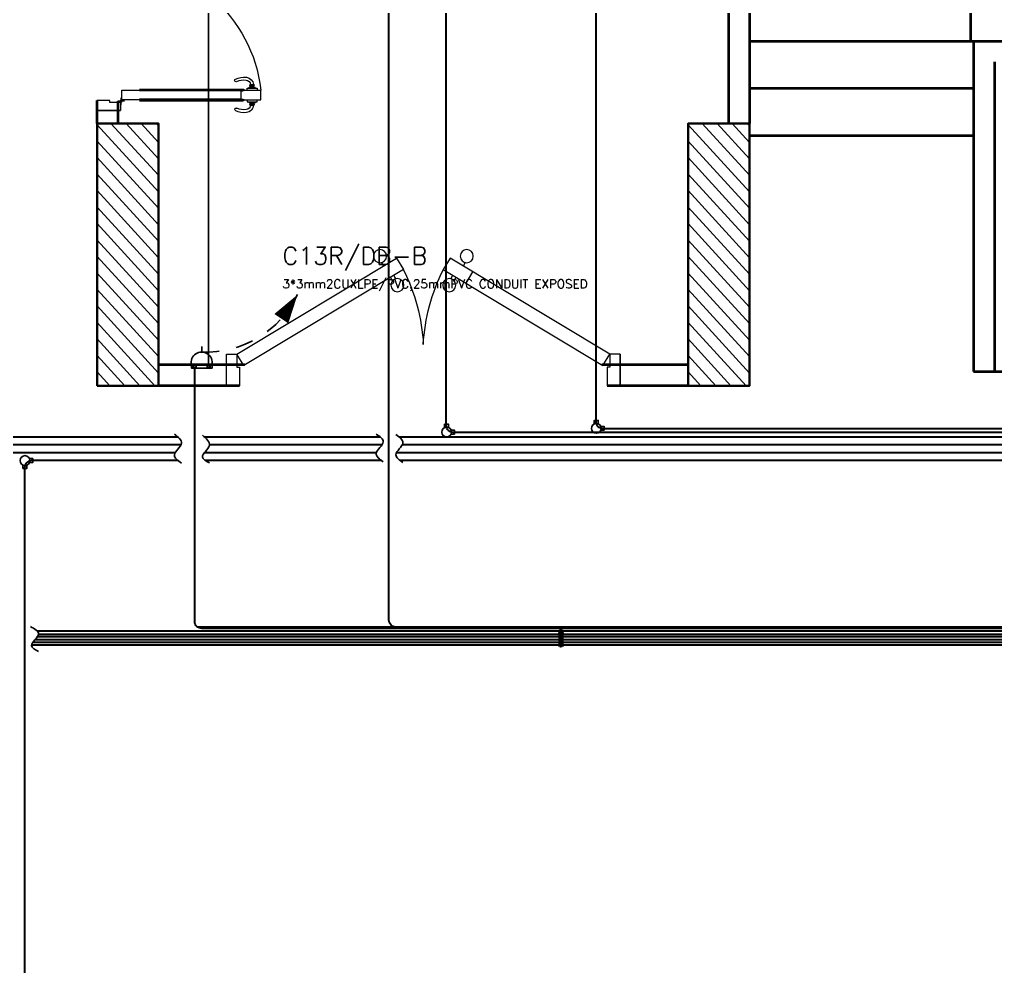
# Model space of a CAD drawing. Header units: inches. Extents: x 3955 to 4125, y 4886 to 4983.
# Drawn here: x 4024.25 to 4029.83, y 4928.14 to 4933.56 of the extents above; entities that cross this region are included whole.
import ezdxf

# ---------------------------------------------------------------- set-up
doc = ezdxf.new("R2010")
doc.units = ezdxf.units.IN
doc.header["$MEASUREMENT"] = 0
doc.linetypes.add('HIDDEN', pattern=[0.375, 0.25, -0.125])
doc.layers.get('0').update_dxf_attribs({"lineweight": 35})
for name, color, linetype, lineweight in [('Column(S)', 24, 'Continuous', 35), ('DOOR', 24, 'Continuous', 18), ('hatch col(S)', 45, 'Continuous', 15), ('Shop Drawing', 3, 'Continuous', 30), ('walls', 7, 'Continuous', 40)]:
    doc.layers.add(name, color=color, linetype=linetype, lineweight=lineweight)
for name, color, linetype in [('E-CUT', 30, 'Continuous'), ('E-LEADER', 30, 'Continuous'), ('E-POWER', 3, 'Continuous'), ('E-TEXT', 2, 'Continuous'), ('finish', 32, 'Continuous'), ('N Wiring', 255, 'Continuous'), ('WE - BOXES', 2, 'Continuous')]:
    doc.layers.add(name, color=color, linetype=linetype)
doc.styles.add('ELEC', font='romans.shx')

# ---------------------------------------------------------------- blocks, each defined once
blk = doc.blocks.new('A$C18813F01')
at = {"layer": 'DOOR'}
for p, q in [((0.7167, 2.181), (0.5968, 2.181)), ((0.5968, 2.181), (0.7168, 2.181)), ((0.5968, 2.181), (0.7168, 2.181)), ((0.5968, 2.131), (0.5968, 2.181)), ((0.7167, 2.181), (0.7167, 2.181)), ((0.7168, 2.181), (0.7168, 2.141)), ((0.6668, 2.131), (0.5968, 2.131)), ((0.7168, 2.141), (0.6668, 2.141)), ((0.6668, 2.141), (0.6668, 2.131)), ((0.6739, 2.1152), (0.7168, 2.141)), ((0.7168, 2.141), (1.0826, 1.5324)), ((1.0397, 1.5067), (0.6739, 2.1152)), ((1.0311, 1.6182), (0.9882, 1.5924)), ((1.0662, 1.5901), (1.0527, 1.5821)), ((0.9965, 1.5483), (1.0099, 1.5563)), ((1.0042, 1.5354), (1.0176, 1.5435)), ((1.0826, 1.5324), (1.0397, 1.5067)), ((1.0397, 1.3546), (0.6739, 0.7461)), ((1.0826, 1.3288), (1.0397, 1.3546)), ((0.7168, 0.7203), (1.0826, 1.3288)), ((0.9965, 1.313), (1.0099, 1.3049)), ((1.0042, 1.3259), (1.0176, 1.3178)), ((1.0662, 1.2711), (1.0527, 1.2792)), ((0.6739, 0.7461), (0.7168, 0.7203)), ((0.6668, 0.7303), (0.5968, 0.7303)), ((0.5968, 0.7303), (0.5968, 0.6803)), ((0.6668, 0.7203), (0.6668, 0.7303)), ((0.7168, 0.7203), (0.6668, 0.7203)), ((0.7168, 0.6803), (0.7168, 0.7203)), ((0.5968, 0.6803), (0.7168, 0.6803))]:
    blk.add_line(p, q, dxfattribs=at)
for centre in [(1.0905, 1.596), (0.9799, 1.5295), (0.9799, 1.3317), (1.0905, 1.2653)]:
    blk.add_circle(centre, 0.025, dxfattribs=at)
for centre, start, end in [((0.7158, 2.1454), 273.0399, 296.8865), ((0.7158, 0.7158), 63.1135, 86.9601)]:
    blk.add_arc(centre, 0.7158, start, end, dxfattribs=at)
blk = doc.blocks.new('A$C73D03C2A')
at = {"layer": 'DOOR', "linetype": 'Continuous'}
for p, q in [((0.0412, 0.8522), (0.0412, 0.8715)), ((0.0463, 0.8522), (0.0463, 0.8715)), ((0.0466, 0.8522), (0.0466, 0.8721)), ((0.0529, 0.8721), (0.0466, 0.8721)), ((0.0529, 0.8522), (0.0529, 0.8721)), ((0.0551, 0.8453), (0.0551, 0.879)), ((0.0605, 0.879), (0.0551, 0.879)), ((0.0605, 0.8351), (0.0605, 0.8895)), ((0.0605, 0.8895), (0.0714, 0.8895)), ((0.0714, 0.8128), (0.0714, 0.9107)), ((0.0714, 0.9107), (0.1258, 0.9107)), ((0.1258, 0.8128), (0.1258, 0.9107)), ((0.1367, 0.8895), (0.1258, 0.8895)), ((0.1367, 0.8351), (0.1367, 0.8895)), ((0.1367, 0.879), (0.1421, 0.879)), ((0.1421, 0.8453), (0.1421, 0.879)), ((0.1443, 0.8721), (0.1506, 0.8721)), ((0.1443, 0.8522), (0.1443, 0.8721)), ((0.1506, 0.8522), (0.1506, 0.8721)), ((0.156, 0.8721), (0.1558, 0.8721)), ((0.156, 0.8522), (0.156, 0.8721)), ((0.0529, 0.8522), (0.0466, 0.8522)), ((0.0605, 0.8453), (0.0551, 0.8453)), ((0.0714, 0.8351), (0.0605, 0.8351)), ((0.0706, 0.8171), (0.0706, 0.8076)), ((0.1258, 0.8351), (0.1367, 0.8351)), ((0.1266, 0.8171), (0.1266, 0.8076)), ((0.1367, 0.8453), (0.1421, 0.8453)), ((0.1443, 0.8522), (0.1506, 0.8522)), ((0.0659, 0.2365), (0.0659, 0.8124)), ((0.0714, 0.8128), (0.0714, 0.2363)), ((0.0757, 0.8128), (0.0714, 0.8128)), ((0.0757, 0.8019), (0.0757, 0.8128)), ((0.0757, 0.8019), (0.0757, 0.2363)), ((0.0757, 0.8019), (0.1214, 0.8019)), ((0.1214, 0.8019), (0.1214, 0.8128)), ((0.1214, 0.8128), (0.1258, 0.8128)), ((0.1214, 0.8019), (0.1214, 0.2363)), ((0.1258, 0.8128), (0.1258, 0.2363)), ((0.1313, 0.2365), (0.1313, 0.8124)), ((0.0714, 0.2363), (0.0714, 0.1384)), ((0.1258, 0.1384), (0.1258, 0.2363)), ((0.0127, 0), (0.0127, 0.1306)), ((0.0563, 0.1306), (0.0127, 0.1306)), ((0.0563, 0.1306), (0.0563, 0.0707)), ((0.0714, 0.1384), (0.1258, 0.1384)), ((0.8351, 0.1306), (0.8351, 0.0707)), ((0.8351, 0.1306), (0.8839, 0.1306)), ((0.8839, 0), (0.8839, 0.1306)), ((0.0563, 0.0707), (0.0671, 0.0707)), ((0.0671, 0.0707), (0.0671, 0)), ((0.8242, 0.0707), (0.8242, 0)), ((0.8351, 0.0707), (0.8242, 0.0707)), ((0.0671, 0), (0.0127, 0)), ((0.8242, 0), (0.8839, 0))]:
    blk.add_line(p, q, dxfattribs=at)
at = {"layer": 'DOOR'}
for p, q in [((0.0127, 0.1307), (0.0127, 0)), ((0.0127, 0.1307), (0.0127, 0)), ((0.0127, 0.1307), (0.0127, 0)), ((0.0435, 0.1345), (0.0822, 0.1345)), ((0.0563, 0.1306), (0.0714, 0.1384)), ((0.0638, 0.1538), (0.0638, 0.1152))]:
    blk.add_line(p, q, dxfattribs=at)
at = {"layer": 'DOOR', "linetype": 'Continuous'}
blk.add_circle((0.0638, 0.1345), 0.00617, dxfattribs=at)
for centre, radius, start, end in [((0.0462, 0.8251), 0.0459, 96.2766, 172.4946), ((0.0437, 0.8715), 0.00259, 0, 180), ((0.1532, 0.8721), 0.00262, 0, 192.4511), ((0.151, 0.8244), 0.0459, 7.5054, 83.7234), ((0.1052, 0.8173), 0.1054, 172.4946, 205.9899), ((0.106, 0.8158), 0.0903, 171.5898, 204.9077), ((0.0462, 0.8251), 0.0297, 99.7089, 172.4946), ((0.0437, 0.8522), 0.00259, 180, 0), ((0.0706, 0.8124), 0.00476, 90, 270), ((0.1266, 0.8124), 0.00476, 270, 90), ((0.1532, 0.8522), 0.00262, 167.5489, 0), ((0.151, 0.8244), 0.0297, 7.5054, 80.2911), ((0.0912, 0.8151), 0.0903, 335.0923, 8.4102), ((0.092, 0.8166), 0.1054, 334.0101, 7.5054), ((0.0179, 0.7732), 0.00773, 195.2913, 36.6885), ((0.1793, 0.7725), 0.00773, 143.3115, 344.7087)]:
    blk.add_arc(centre, radius, start, end, dxfattribs=at)
at = {"layer": 'DOOR'}
blk.add_arc((0.0349, 0.1156), 0.8003, 358.9289, 83.4773, dxfattribs=at)
blk = doc.blocks.new('S1')
for p, q in [((0, 180), (0, 260)), ((-147, 0), (147, 0))]:
    blk.add_line(p, q)
blk.add_lwpolyline([(147, 0), (-147, 0), (-147, -48), (147, -48)], close=True)
for centre in [(-99, -24), (99, -24)]:
    blk.add_circle(centre, 22.2)
at = {"linetype": 'Continuous'}
blk.add_arc((0, 30), 150, 348.4616, 191.5384, dxfattribs=at)
blk = doc.blocks.new('*U10')
blk.add_line((-559.2, -63.8), (-627.7, -121.8))
blk.add_lwpolyline([(-627.7, -121.8, 0, 96, 0), (-493.2, -24, 96, 96, 0)], format="xyseb")
at = {"linetype": 'HIDDEN', "ltscale": 0.2}
blk.add_arc((-221, -539.5), 583, 67.7241, 134.241, dxfattribs=at)
blk = doc.blocks.new('*U110')
at = {"layer": 'WE - BOXES'}
for points in [[(-0.024, 0.055), (-0.024, 0.096), (0.024, 0.096), (0.024, 0.055)], [(0.055, -0.024), (0.096, -0.024), (0.096, 0.024), (0.055, 0.024)]]:
    blk.add_lwpolyline(points, dxfattribs=at)
blk.add_circle((0, 0), 0.06, dxfattribs=at)
blk = doc.blocks.new('*U118')
at = {"layer": 'WE - BOXES'}
for points in [[(0.055, -0.024), (0.096, -0.024), (0.096, 0.024), (0.055, 0.024)], [(-0.024, -0.055), (-0.024, -0.096), (0.024, -0.096), (0.024, -0.055)]]:
    blk.add_lwpolyline(points, dxfattribs=at)
blk.add_circle((0, 0), 0.06, dxfattribs=at)
blk = doc.blocks.new('2 WAY BOX S')
at = {"layer": 'WE - BOXES'}
for points in [[(-0.024, 0.055), (-0.024, 0.096), (0.024, 0.096), (0.024, 0.055)], [(-0.024, -0.055), (-0.024, -0.096), (0.024, -0.096), (0.024, -0.055)]]:
    blk.add_lwpolyline(points, dxfattribs=at)
blk.add_circle((0, 0), 0.06, dxfattribs=at)
blk = doc.blocks.new('A$C606D7A20')
at = {"layer": 'hatch col(S)', "ltscale": 2.5}
h = blk.add_hatch(dxfattribs=at)
h.set_pattern_fill('ANSI31', color=256, scale=0.02, angle=-272.6316)
h.set_pattern_definition([(132.3684, (-150.42583, 292.66348), (-0.046915522, -0.042792333), [])])
h.paths.add_polyline_path([(10.59745, -5.50207), (10.24745, -5.50207), (10.24745, -7.00207), (10.59745, -7.00207)])
h = blk.add_hatch(dxfattribs=at)
h.set_pattern_fill('ANSI31', color=256, scale=0.02, angle=-272.6316)
h.set_pattern_definition([(132.3684, (-147.04583, 292.66348), (-0.046915522, -0.042792333), [])])
h.paths.add_polyline_path([(13.97745, -5.50207), (13.62745, -5.50207), (13.62745, -7.00207), (13.97745, -7.00207)])
at = {"layer": 'Column(S)', "ltscale": 2.5}
for points in [[(10.24745, -7.00207), (10.59745, -7.00207), (10.59745, -5.50207), (10.24745, -5.50207)], [(13.62745, -7.00207), (13.97745, -7.00207), (13.97745, -5.50207), (13.62745, -5.50207)]]:
    blk.add_lwpolyline(points, close=True, dxfattribs=at)
at = {"layer": 'E-CUT'}
for points in [[(10.68948, -7.27963, 0), (10.72963, -7.33103, 0), (10.68948, -7.39794, 0), (10.72963, -7.44465, 0)], [(10.84922, -7.28519, 0), (10.88937, -7.34323, 0), (10.84922, -7.41014, 0), (10.88937, -7.4436, 0)], [(11.84311, -7.2791, 0), (11.88326, -7.32281, 0), (11.84311, -7.38972, 0), (11.88326, -7.4384, 0)], [(11.95549, -7.28117, 0), (11.99563, -7.33014, 0), (11.95549, -7.39705, 0), (11.99563, -7.44116, 0)], [(9.86596, -8.37962), (9.91233, -8.42174), (9.87219, -8.48865), (9.91233, -8.5221)]]:
    blk.add_spline(points, degree=3, dxfattribs=at)
at = {"layer": 'N Wiring'}
blk.add_lwpolyline([(13.96869, -1.56756), (10.65409, -1.56756, 0.4142136), (10.61409, -1.60756), (10.61409, -2.96274, -0.4142136), (10.57409, -3.00274), (10.35869, -3.00274), (10.35869, -3.07783), (13.68479, -3.07783, -0.4142136), (13.72479, -3.11783), (13.72479, -3.28869, 0.4142136), (13.76479, -3.32869), (13.86707, -3.32869), (13.86707, -3.40833), (10.9249, -3.40833, 0.4142136), (10.8849, -3.44833), (10.8849, -6.89169)], format="xyb", dxfattribs=at)
at = {"layer": 'Shop Drawing'}
for points in [[(11.9559, -8.38228, -0.4142136), (11.9159, -8.34228), (11.9159, -3.45832)], [(16.40594, -8.39031), (10.84525, -8.39031, -0.4142136), (10.80525, -8.35031), (10.80525, -6.89169)]]:
    blk.add_lwpolyline(points, format="xyb", dxfattribs=at)
at = {"layer": 'Shop Drawing', "color": 6}
for points in [[(20.48283, -7.26952), (12.28373, -7.26952, -0.4142136), (12.24373, -7.22952), (12.24373, -3.46009)], [(6.87093, -3.52756), (7.42698, -3.52756, -0.4142136), (7.46698, -3.56756), (7.46698, -7.25515, 0.4142136), (7.50698, -7.29515), (10.70851, -7.29515)], [(20.48283, -7.24852), (13.14053, -7.24852, -0.4142136), (13.10053, -7.20852), (13.10053, -3.63738, -0.4142136), (13.14053, -3.59738), (13.87087, -3.59738)], [(10.72679, -7.34015), (7.4471, -7.34015, -0.4142136), (7.4071, -7.30015), (7.4071, -3.7438, 0.4142136), (7.3671, -3.7038), (6.87094, -3.7038)], [(10.71048, -7.43015), (9.87292, -7.43015, 0.4142136), (9.83292, -7.47015), (9.83292, -14.08937, -0.4142136), (9.79292, -14.12937), (7.80903, -14.12937)]]:
    blk.add_lwpolyline(points, format="xyb", dxfattribs=at)
for points in [[(10.8609, -7.29515), (11.8653, -7.29515)], [(11.97351, -7.29515), (20.48283, -7.29515)], [(11.87624, -7.34015), (10.88983, -7.34015)], [(20.48283, -7.34015), (11.99244, -7.34015)], [(10.6938, -7.38515), (3.81672, -7.38515)], [(11.84407, -7.38515), (10.86073, -7.38515)], [(20.48283, -7.38515), (11.95922, -7.38515)], [(11.8723, -7.43015), (10.86591, -7.43015)], [(20.48283, -7.43015), (11.98005, -7.43015)]]:
    blk.add_lwpolyline(points, dxfattribs=at)
at = {"layer": 'Shop Drawing'}
for points in [[(16.43211, -8.40639), (9.90619, -8.40639)], [(9.91227, -8.42246), (16.44095, -8.42246)], [(17.61635, -8.38228), (10.8212, -8.38228)], [(17.62743, -8.39031), (10.84525, -8.39031)], [(16.40775, -8.47067), (9.87906, -8.47067)], [(16.42088, -8.4546), (9.89199, -8.4546)], [(16.43401, -8.43853), (9.90497, -8.43853)], [(16.51322, -8.48674), (9.87217, -8.48674)]]:
    blk.add_lwpolyline(points, dxfattribs=at)
at = {"layer": 'walls', "ltscale": 2.5}
for p, q in [((13.85745, -3.71112), (13.85745, -5.50207)), ((13.97745, -3.83112), (13.97745, -5.50207)), ((15.24244, -5.03112), (15.24244, -3.83112)), ((13.97745, -5.03112), (16.77743, -5.03112)), ((15.02755, -5.03112), (15.49755, -5.03112)), ((15.25755, -5.03112), (15.25755, -6.92112)), ((15.37755, -5.15112), (15.37755, -6.92112)), ((15.37755, -5.15112), (15.37755, -5.15112)), ((13.97745, -5.30112), (15.25755, -5.30112)), ((10.24745, -5.50207), (10.24745, -5.37163)), ((10.36745, -5.50207), (10.36745, -5.37504)), ((13.97745, -5.57112), (15.25755, -5.57112)), ((11.0927, -6.88207), (10.59745, -6.88207)), ((13.62745, -6.88207), (13.1322, -6.88207)), ((15.25755, -6.92112), (16.77755, -6.92112)), ((11.06194, -7.00207), (10.59745, -7.00207)), ((13.62745, -7.00207), (13.16296, -7.00207))]:
    blk.add_line(p, q, dxfattribs=at)
at = {"layer": 'DOOR', "ltscale": 2.5, "xscale": -1.028836370296499, "yscale": 1.028836370296499, "zscale": 1.028836370296499, "rotation": 270}
blk.add_blockref('A$C73D03C2A', (10.24645, -5.44071), dxfattribs=at)
at = {"layer": 'E-LEADER', "xscale": 0.001, "yscale": 0.001, "zscale": 0.001, "rotation": 199.9411934822705}
blk.add_blockref('*U10', (10.84508, -6.80966), dxfattribs=at)
at = {"layer": 'E-POWER', "xscale": 0.0004022874689625001, "yscale": 0.0004022874689625001, "zscale": 0.0004022874689625001}
blk.add_blockref('S1', (10.84508, -6.88207), dxfattribs=at)
at = {"layer": 'finish', "ltscale": 2.5, "xscale": -1.5, "yscale": 1.5, "zscale": 1.5, "rotation": 270}
blk.add_blockref('A$C18813F01', (9.9665, -7.89725), dxfattribs=at)
at = {"layer": 'WE - BOXES', "xscale": 0.468, "yscale": 0.468, "zscale": 0.468}
for name, p in [('*U110', (12.24548, -7.26762, 0)), ('*U110', (13.10111, -7.24594, 0)), ('*U118', (9.83441, -7.43021, 0))]:
    blk.add_blockref(name, p, dxfattribs=at)
at = {"layer": 'WE - BOXES', "xscale": 0.1404, "yscale": 0.1404, "zscale": 0.1404, "rotation": 269.9999999999981}
for p in [(12.89944, -8.40639), (12.89944, -8.42246), (12.89944, -8.43853), (12.89944, -8.4546), (12.89944, -8.47067), (12.89944, -8.48674)]:
    blk.add_blockref('2 WAY BOX S', p, dxfattribs=at)
at = {"layer": 'E-TEXT', "style": 'ELEC'}
for s, height, p in [('C13R/DB-B', 0.1, (11.30696, -6.30945, 0)), ('3*3mm2CUXLPE/PVC,25mmPVC CONDUIT EXPOSED', 0.05, (11.30696, -6.44527, 0))]:
    blk.add_text(s, height=height, dxfattribs=at).set_placement(p)

msp = doc.modelspace()

# ---------------------------------------------------------------- block references
msp.add_blockref('A$C606D7A20', (4014.4456, 4938.4649))

doc.saveas('drawing.dxf')
